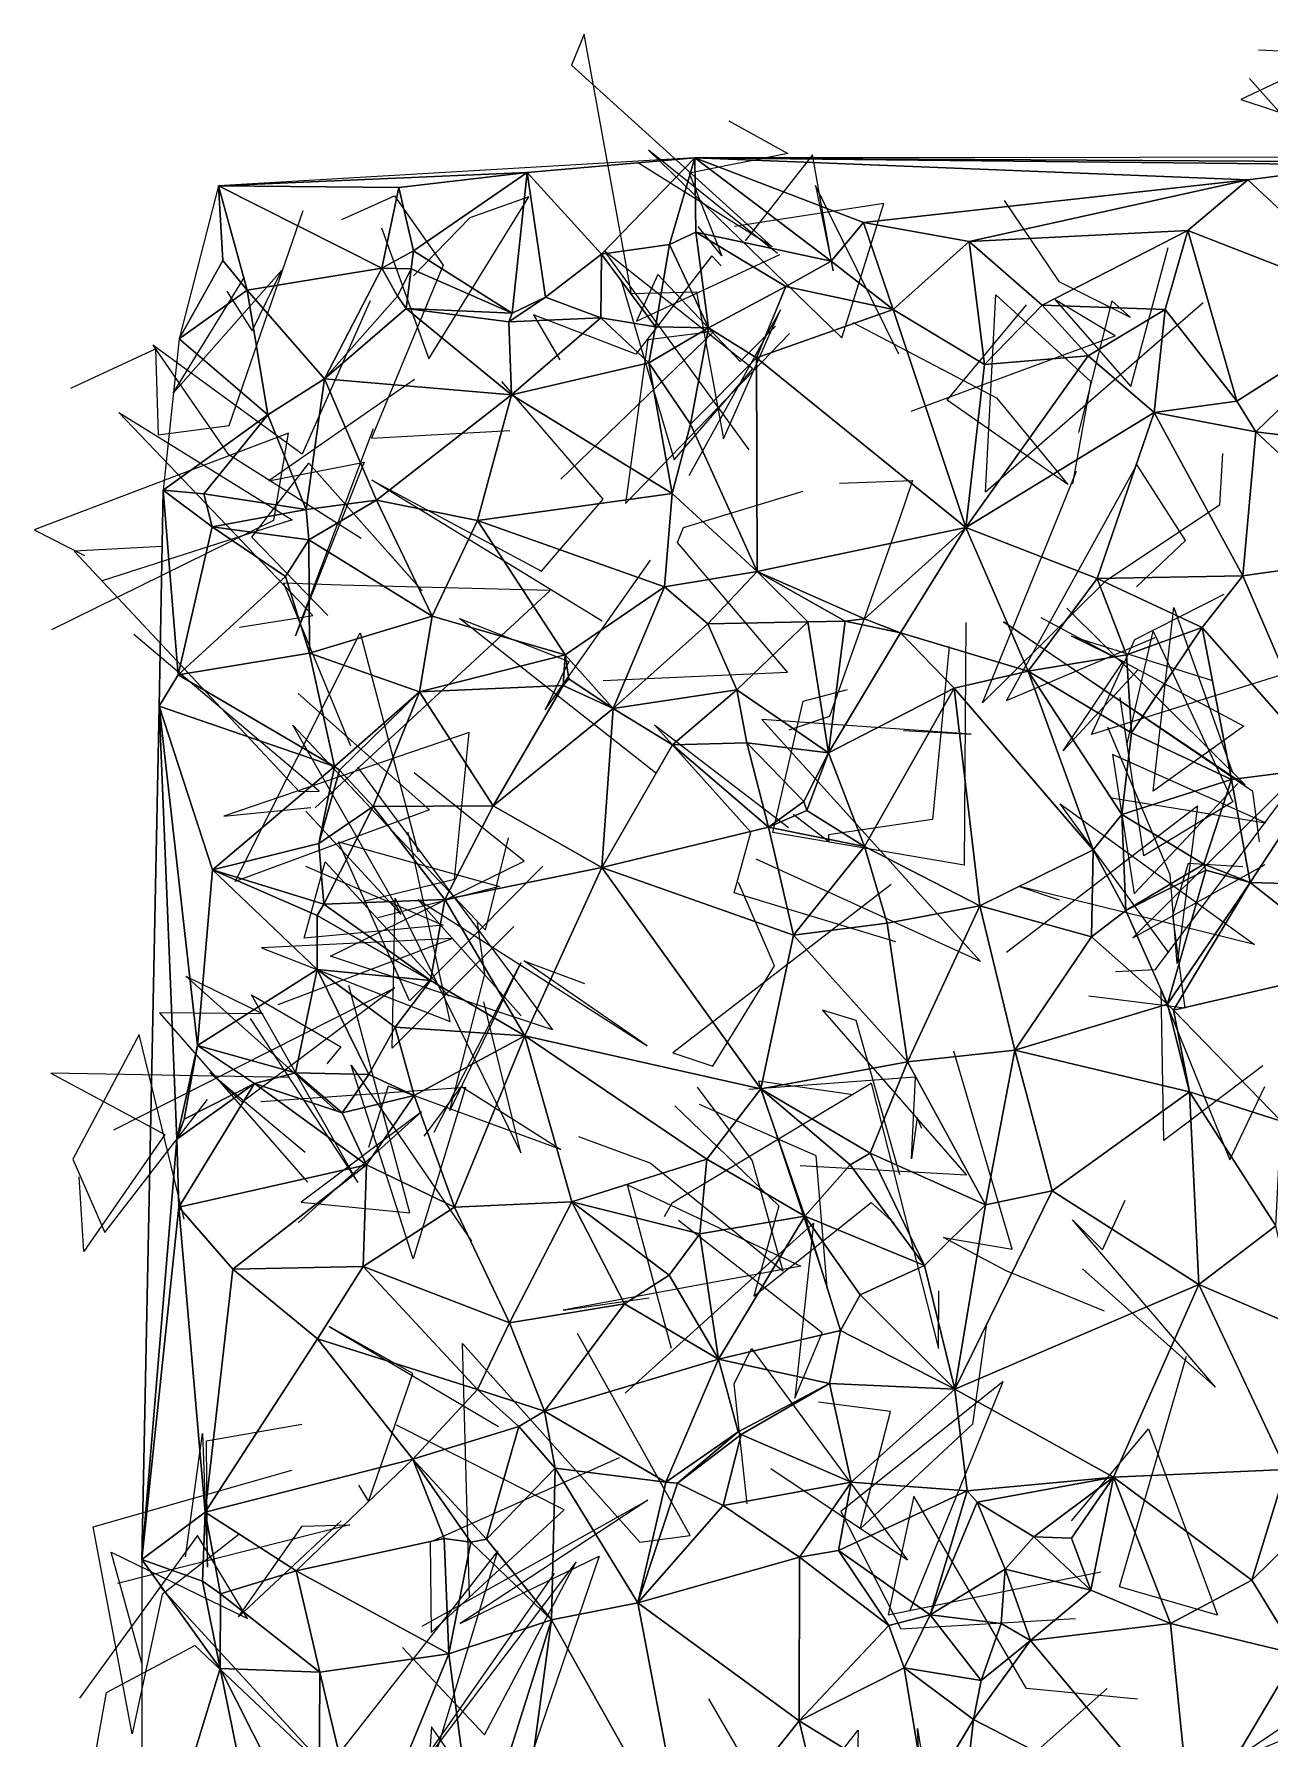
# Model space of a CAD drawing. Header units: metres. Extents: x -15.8 to 15.9, y -15.9 to 15.9.
# Drawn here: x -15.75 to -6.99, y 3.79 to 15.86 of the extents above; entities that cross this region are included whole.
import ezdxf

# ---------------------------------------------------------------- set-up
doc = ezdxf.new("R2010")
doc.units = ezdxf.units.M
doc.layers.add('CRACKS', color=1, linetype='Continuous')
doc.layers.add('STREET_MESH', color=7, linetype='Continuous')

msp = doc.modelspace()

# ---------------------------------------------------------------- linework, layer by layer
at = {"layer": 'CRACKS'}
for points in [[(-11.519, 14.033, 0.1), (-11.852, 15.862, 0.1), (-11.942, 15.643, 0.1), (-10.52, 14.356, 0.1), (-11.466, 14.949, 0.1)], [(-7.073, 15.752, 0.1), (-6.509, 15.726, 0.1), (-7.198, 15.399, 0.1), (-5.866, 14.96, 0.1), (-5.819, 15.372, 0.1)], [(-5.715, 14.263, 0.1), (-6.657, 14.66, 0.1), (-6.543, 14.863, 0.1), (-6.647, 14.995, 0.1), (-7.137, 15.549, 0.1)], [(-10.826, 15.247, 0.1), (-10.409, 15.016, 0.1), (-11.108, 14.878, 0.1), (-10.877, 14.292, 0.1), (-11.043, 14.5, 0.1)], [(-10.481, 14.308, 0.1), (-11.395, 15.041, 0.1), (-10.026, 13.711, 0.1), (-9.727, 14.663, 0.1), (-10.786, 14.5, 0.1)], [(-9.622, 13.594, 0.1), (-10.213, 14.791, 0.1), (-10.088, 14.186, 0.1), (-10.234, 15.006, 0.1), (-10.711, 14.397, 0.1)], [(-15.487, 13.354, 0.1), (-14.889, 13.633, 0.1), (-14.869, 13.024, 0.1), (-14.367, 13.089, 0.1), (-13.843, 14.614, 0.1)], [(-13.569, 14.549, 0.1), (-13.194, 14.716, 0.1), (-12.851, 14.225, 0.1), (-13.357, 13, 0.1), (-12.377, 13.055, 0.1)], [(-13.286, 14.49, 0.1), (-12.952, 13.563, 0.1), (-12.243, 14.71, 0.1), (-12.661, 14.561, 0.1), (-13.061, 14.15, 0.1)], [(-8.876, 14.683, 0.1), (-8.488, 14.109, 0.1), (-7.984, 13.858, 0.1), (-8.112, 13.974, 0.1), (-8.35, 13.04, 0.1)], [(-10.881, 14.222, 0.1), (-10.947, 14.291, 0.1), (-11.485, 13.595, 0.1), (-12.209, 13.873, 0.1), (-12.024, 13.556, 0.1)], [(-11.589, 14.118, 0.1), (-11.214, 12.847, 0.1), (-10.656, 13.492, 0.1), (-11.71, 14.326, 0.1), (-10.685, 12.917, 0.1)], [(-10.495, 13.794, 0.1), (-10.747, 13.544, 0.1), (-11.33, 14.159, 0.1), (-11.481, 13.828, 0.1), (-10.466, 14.3, 0.1)], [(-9.535, 13.192, 0.1), (-8.09, 13.725, 0.1), (-8.514, 13.98, 0.1), (-7.979, 13.366, 0.1), (-7.714, 14.351, 0.1)], [(-14.382, 14.042, 0.1), (-14.203, 13.761, 0.1), (-13.992, 14.189, 0.1), (-14.763, 13.319, 0.1), (-14.257, 14.141, 0.1)], [(-11.523, 14.025, 0.1), (-11.056, 14.036, 0.1), (-10.864, 12.996, 0.1), (-10.461, 13.908, 0.1), (-11.109, 12.732, 0.1)], [(-7.465, 13.959, 0.1), (-9.008, 12.618, 0.1), (-8.935, 14.016, 0.1), (-8.261, 13.402, 0.1), (-8.391, 12.676, 0.1)], [(-13.367, 13.973, 0.1), (-13.848, 12.887, 0.1), (-14.907, 13.66, 0.1), (-14.376, 12.889, 0.1), (-13.43, 12.292, 0.1)], [(-9.947, 13.82, 0.1), (-8.931, 13.285, 0.1), (-8.424, 12.672, 0.1), (-9.279, 13.269, 0.1), (-8.718, 13.944, 0.1)], [(-12.017, 12.709, 0.1), (-10.932, 13.755, 0.1), (-11.4, 13.697, 0.1), (-11.558, 12.536, 0.1), (-10.396, 13.742, 0.1)], [(-13.054, 13.416, 0.1), (-14.085, 12.698, 0.1), (-13.41, 12.829, 0.1), (-13.897, 11.6, 0.1), (-13.344, 13.068, 0.1)], [(-11.723, 11.703, 0.1), (-13.356, 12.703, 0.1), (-12.153, 12.057, 0.1), (-11.717, 12.568, 0.1), (-12.434, 13.401, 0.1)], [(-14.294, 11.661, 0.1), (-13.773, 11.744, 0.1), (-15.148, 13.183, 0.1), (-13.92, 12.422, 0.1), (-15.267, 11.99, 0.1)], [(-15.622, 11.645, 0.1), (-14.051, 12.42, 0.1), (-13.947, 13.036, 0.1), (-15.748, 12.351, 0.1), (-15.391, 12.169, 0.1)], [(-13.667, 11.744, 0.1), (-14.205, 12.299, 0.1), (-13.801, 12.822, 0.1), (-13, 11.918, 0.1), (-13.231, 12.18, 0.1)], [(-7.329, 12.892, 0.1), (-7.349, 12.526, 0.1), (-8.159, 11.985, 0.1), (-9.028, 11.126, 0.1), (-8.364, 12.766, 0.1)], [(-7.938, 11.946, 0.1), (-7.591, 12.276, 0.1), (-7.936, 12.813, 0.1), (-8.858, 11.141, 0.1), (-7.805, 11.587, 0.1)], [(-10.042, 12.681, 0.1), (-9.526, 12.7, 0.1), (-9.616, 12.429, 0.1), (-10.112, 11.029, 0.1), (-10.401, 10.932, 0.1)], [(-11.716, 11.283, 0.1), (-10.411, 11.342, 0.1), (-11.19, 12.261, 0.1), (-11.147, 12.367, 0.1), (-10.3, 12.625, 0.1)], [(-14.842, 12.233, 0.1), (-15.464, 12.199, 0.1), (-13.87, 10.498, 0.1), (-13.729, 10.499, 0.1), (-15.042, 11.609, 0.1)], [(-11.345, 10.628, 0.1), (-12.734, 11.723, 0.1), (-11.96, 11.417, 0.1), (-12.127, 11.075, 0.1), (-11.381, 12.135, 0.1)], [(-13.756, 10.381, 0.1), (-12.092, 11.921, 0.1), (-13.575, 11.959, 0.1), (-13.981, 11.973, 0.1), (-13.507, 10.82, 0.1)], [(-6.524, 10.909, 0.1), (-6.579, 11.427, 0.1), (-8.256, 10.9, 0.1), (-7.951, 11.573, 0.1), (-7.316, 11.894, 0.1)], [(-7.066, 10.14, 0.1), (-7.114, 10.497, 0.1), (-8.881, 11.699, 0.1), (-7.169, 10.545, 0.1), (-8.432, 11.796, 0.1)], [(-8.615, 11.73, 0.1), (-7.178, 10.959, 0.1), (-7.82, 10.499, 0.1), (-7.673, 11.8, 0.1), (-7.257, 10.631, 0.1)], [(-13.878, 11.191, 0.1), (-12.948, 10.367, 0.1), (-14.324, 9.859, 0.1), (-13.438, 11.62, 0.1), (-13.029, 10.069, 0.1)], [(-9.148, 11.695, 0.1), (-9.158, 9.976, 0.1), (-10.514, 10.207, 0.1), (-10.299, 11.136, 0.1), (-9.986, 11.219, 0.1)], [(-7.927, 11.362, 0.1), (-8.458, 10.785, 0.1), (-8.033, 11.418, 0.1), (-8.398, 11.597, 0.1), (-7.399, 11.283, 0.1)], [(-8.007, 10.825, 0.1), (-7.82, 11.633, 0.1), (-7.255, 10.424, 0.1), (-7.887, 10.04, 0.1), (-8.054, 11.162, 0.1)], [(-9.265, 11.525, 0.1), (-9.384, 10.299, 0.1), (-10.12, 10.189, 0.1), (-10.118, 10.14, 0.1), (-10.37, 10.334, 0.1)], [(-9.589, 10.928, 0.1), (-9.109, 10.902, 0.1), (-10.592, 11.008, 0.1), (-9.043, 9.292, 0.1), (-10.633, 10.018, 0.1)], [(-13.412, 9.721, 0.1), (-12.771, 9.876, 0.1), (-12.665, 10.916, 0.1), (-14.405, 10.323, 0.1), (-13.787, 10.384, 0.1)], [(-13.822, 10.358, 0.1), (-13.147, 9.626, 0.1), (-13.916, 10.968, 0.1), (-12.551, 9.514, 0.1), (-12.388, 10.168, 0.1)], [(-9.643, 9.433, 0.1), (-10.789, 9.778, 0.1), (-10.671, 10.208, 0.1), (-11.352, 10.969, 0.1), (-10.404, 10.241, 0.1)], [(-8.859, 9.359, 0.1), (-7.506, 10.395, 0.1), (-7.649, 9.278, 0.1), (-7.7, 9.906, 0.1), (-8.142, 10.952, 0.1)], [(-8.115, 10.453, 0.1), (-7.023, 10.276, 0.1), (-8.107, 10.76, 0.1), (-7.954, 9.771, 0.1), (-7.219, 10.554, 0.1)], [(-13.456, 10.669, 0.1), (-12.075, 8.809, 0.1), (-13.648, 9.33, 0.1), (-12.277, 10.004, 0.1), (-13.056, 10.63, 0.1)], [(-8.086, 9.222, 0.1), (-7.803, 9.235, 0.1), (-6.71, 10.702, 0.1), (-7.965, 9.46, 0.1), (-7.026, 9.979, 0.1)], [(-7.708, 9.355, 0.1), (-8.478, 10.409, 0.1), (-7.102, 9.413, 0.1), (-8.766, 9.825, 0.1), (-8.486, 9.729, 0.1)], [(-14.018, 8.989, 0.1), (-12.787, 9.456, 0.1), (-14.138, 9.39, 0.1), (-12.801, 8.867, 0.1), (-13.097, 10.209, 0.1)], [(-12.145, 9.969, 0.1), (-13.089, 9.013, 0.1), (-13.591, 10.141, 0.1), (-12.452, 9.825, 0.1), (-13.314, 9.603, 0.1)], [(-13.826, 9.967, 0.1), (-12.851, 9.55, 0.1), (-13.834, 9.459, 0.1), (-13.686, 9.998, 0.1), (-12.809, 9.046, 0.1)], [(-7.185, 9.963, 0.1), (-7.571, 9.987, 0.1), (-7.683, 9.619, 0.1), (-7.596, 8.962, 0.1), (-8.276, 9.046, 0.1)], [(-9.677, 9.837, 0.1), (-11.223, 8.645, 0.1), (-10.94, 8.552, 0.1), (-10.503, 9.261, 0.1), (-10.757, 9.853, 0.1)], [(-12.35, 9.54, 0.1), (-13.211, 8.679, 0.1), (-13.191, 9.741, 0.1), (-12.3, 7.937, 0.1), (-12.562, 9.007, 0.1)], [(-12.297, 8.908, 0.1), (-13.03, 9.733, 0.1), (-11.406, 8.695, 0.1), (-12.279, 9.298, 0.1), (-11.849, 9.137, 0.1)], [(-12.915, 8.083, 0.1), (-12.299, 9.282, 0.1), (-12.804, 8.237, 0.1), (-12.554, 9.204, 0.1), (-12.608, 9.569, 0.1)], [(-13.608, 8.236, 0.1), (-14.673, 9.189, 0.1), (-14.127, 8.923, 0.1), (-14.861, 8.928, 0.1), (-13.812, 7.73, 0.1)], [(-15.183, 8.1, 0.1), (-13.192, 9.106, 0.1), (-14.275, 8.296, 0.1), (-14.504, 8.507, 0.1), (-13.827, 7.942, 0.1)], [(-13.875, 7.444, 0.1), (-13.004, 8.227, 0.1), (-13.856, 7.587, 0.1), (-13.086, 7.511, 0.1), (-13.518, 9.122, 0.1)], [(-7.044, 8.554, 0.1), (-7.745, 8.025, 0.1), (-7.764, 9.087, 0.1), (-7.278, 7.887, 0.1), (-7.029, 8.408, 0.1)], [(-14.218, 8.89, 0.1), (-13.455, 7.726, 0.1), (-14.209, 9.057, 0.1), (-13.576, 8.688, 0.1), (-13.674, 8.567, 0.1)], [(-9.614, 7.781, 0.1), (-9.923, 8.874, 0.1), (-10.162, 8.947, 0.1), (-9.143, 7.78, 0.1), (-10.322, 7.845, 0.1)], [(-14.686, 7.467, 0.1), (-15.003, 8.776, 0.1), (-15.474, 7.893, 0.1), (-15.246, 7.373, 0.1), (-14.519, 8.315, 0.1)], [(-8.165, 6.815, 0.1), (-8.862, 7.101, 0.1), (-9.305, 7.337, 0.1), (-8.819, 7.254, 0.1), (-9.232, 8.657, 0.1)], [(-13.936, 8.471, 0.1), (-15.63, 8.501, 0.1), (-14.823, 8.066, 0.1), (-15.397, 7.239, 0.1), (-15.43, 7.766, 0.1)], [(-14.143, 8.3, 0.1), (-12.691, 8.403, 0.1), (-13.062, 7.186, 0.1), (-13.502, 8.558, 0.1), (-12.65, 7.312, 0.1)], [(-9.458, 8.109, 0.1), (-9.491, 8.187, 0.1), (-9.532, 7.895, 0.1), (-9.503, 8.473, 0.1), (-10.685, 8.386, 0.1)], [(-12.985, 8.055, 0.1), (-12.72, 8.406, 0.1), (-12.017, 7.961, 0.1), (-13.239, 8.409, 0.1), (-13.378, 7.976, 0.1)], [(-11.05, 8.403, 0.1), (-10.662, 7.88, 0.1), (-10.444, 7.098, 0.1), (-11.383, 7.864, 0.1), (-11.888, 8.05, 0.1)], [(-11.281, 7.485, 0.1), (-11.226, 7.585, 0.1), (-9.817, 8.43, 0.1), (-9.342, 6.55, 0.1), (-9.339, 6.96, 0.1)], [(-9.945, 8.347, 0.1), (-10.616, 8.445, 0.1), (-10.13, 6.986, 0.1), (-10.208, 7.915, 0.1), (-11.035, 8.28, 0.1)], [(-11.209, 8.27, 0.1), (-10.473, 7.562, 0.1), (-10.649, 6.922, 0.1), (-9.819, 7.586, 0.1), (-9.653, 7.437, 0.1)], [(-11.233, 6.551, 0.1), (-11.544, 7.711, 0.1), (-10.317, 7.134, 0.1), (-12.001, 6.822, 0.1), (-11.39, 6.911, 0.1)], [(-8.321, 7.115, 0.1), (-7.378, 6.276, 0.1), (-8.391, 7.463, 0.1), (-8.179, 7.249, 0.1), (-8.018, 7.602, 0.1)], [(-11.561, 6.234, 0.1), (-10.226, 7.44, 0.1), (-10.359, 6.199, 0.1), (-10.166, 6.662, 0.1), (-11.183, 7.457, 0.1)], [(-13.45, 5.582, 0.1), (-13.379, 5.468, 0.1), (-13.064, 6.374, 0.1), (-13.657, 6.706, 0.1), (-12.457, 5.998, 0.1)], [(-12.663, 4.79, 0.1), (-12.714, 6.587, 0.1), (-11.456, 5.18, 0.1), (-11.101, 5.227, 0.1), (-11.899, 6.658, 0.1)], [(-9.002, 6.708, 0.1), (-9.101, 6.014, 0.1), (-9.895, 5.274, 0.1), (-9.68, 6.105, 0.1), (-10.19, 6.172, 0.1)], [(-10.696, 5.45, 0.1), (-10.788, 6.3, 0.1), (-10.665, 6.55, 0.1), (-9.56, 5.051, 0.1), (-10.529, 5.698, 0.1)], [(-8.398, 5.331, 0.1), (-7.853, 5.981, 0.1), (-7.364, 4.662, 0.1), (-8.059, 4.863, 0.1), (-7.585, 6.496, 0.1)], [(-9.544, 4.69, 0.1), (-8.882, 6.317, 0.1), (-10.032, 5.396, 0.1), (-9.608, 4.565, 0.1), (-8.37, 4.639, 0.1)], [(-14.676, 5.075, 0.1), (-14.555, 5.95, 0.1), (-14.519, 5.001, 0.1), (-14.526, 5.898, 0.1), (-13.851, 6.016, 0.1)], [(-11.603, 5.777, 0.1), (-12.943, 5.178, 0.1), (-12.935, 4.538, 0.1), (-11.994, 5.409, 0.1), (-13.18, 6.007, 0.1)], [(-14.298, 5.233, 0.1), (-14.841, 4.808, 0.1), (-15.054, 3.821, 0.1), (-15.329, 5.287, 0.1), (-13.923, 5.69, 0.1)], [(-12.998, 4.584, 0.1), (-11.401, 5.476, 0.1), (-12.73, 4.604, 0.1), (-11.746, 5.079, 0.1), (-12.232, 3.652, 0.1)], [(-7.931, 4.068, 0.1), (-8.718, 4.142, 0.1), (-9.515, 5.504, 0.1), (-9.697, 4.665, 0.1), (-8.19, 4.97, 0.1)], [(-13.573, 5.331, 0.1), (-14.3, 4.65, 0.1), (-13.849, 5.293, 0.1), (-13.511, 5.302, 0.1), (-15.157, 4.886, 0.1)], [(-14.984, 4.321, 0.1), (-15.202, 5.108, 0.1), (-14.237, 4.639, 0.1), (-14.59, 5.227, 0.1), (-15.427, 4.075, 0.1)], [(-12.638, 3.446, 0.1), (-12.932, 3.871, 0.1), (-12.959, 3.492, 0.1), (-12.463, 5.117, 0.1), (-13.767, 3.455, 0.1)], [(-13.138, 4.432, 0.1), (-12.557, 3.815, 0.1), (-11.907, 5.04, 0.1), (-13.118, 3.446, 0.1), (-12.061, 4.958, 0.1)], [(-15.362, 3.402, 0.1), (-15.235, 4.113, 0.1), (-14.61, 4.447, 0.1), (-13.587, 3.481, 0.1), (-14.854, 4.863, 0.1)], [(-6.587, 4.475, 0.1), (-6.37, 4.23, 0.1), (-7.258, 3.629, 0.1), (-6.45, 3.969, 0.1), (-6.261, 4.569, 0.1)], [(-9.451, 3.084, 0.1), (-9.489, 3.86, 0.1), (-9.304, 2.701, 0.1), (-9.123, 3.273, 0.1), (-8.146, 4.142, 0.1)], [(-10.971, 4.07, 0.1), (-10.553, 3.35, 0.1), (-10.442, 3.172, 0.1), (-9.91, 3.847, 0.1), (-9.924, 3.226, 0.1)]]:
    msp.add_polyline3d(points, dxfattribs=at)
at = {"layer": 'STREET_MESH'}
for points in [[(-12.254, 14.882), (-11.066, 14.985), (-14.441, 14.787)], [(-12.254, 14.882), (-11.728, 14.304), (-11.066, 14.985)], [(-11.728, 14.304), (-11.246, 14.373), (-11.066, 14.985)], [(-11.246, 14.373), (-11.06, 14.459), (-11.066, 14.985)], [(-4.722, 14.949), (-1.616, 14.992), (-11.066, 14.985)], [(-9.873, 14.528), (-7.15, 14.829), (-11.066, 14.985)], [(-10.101, 14.255), (-9.873, 14.528), (-11.066, 14.985)], [(-11.06, 14.459), (-10.101, 14.255), (-11.066, 14.985)], [(-6.321, 14.937), (-4.722, 14.949), (-11.066, 14.985)], [(-7.15, 14.829), (-6.321, 14.937), (-11.066, 14.985)], [(-13.164, 14.775), (-12.254, 14.882), (-14.441, 14.787)], [(-13.06, 14.327), (-12.254, 14.882), (-13.164, 14.775)], [(-12.254, 14.882), (-13.06, 14.327), (-12.362, 13.886)], [(-12.126, 14), (-12.254, 14.882), (-12.362, 13.886)], [(-12.126, 14), (-11.728, 14.304), (-12.254, 14.882)], [(-6.181, 13.928), (-6.321, 14.937), (-7.15, 14.829)], [(-14.721, 13.704), (-14.412, 14.258), (-14.441, 14.787)], [(-14.412, 14.258), (-14.239, 14.049), (-14.441, 14.787)], [(-14.239, 14.049), (-13.285, 14.204), (-14.441, 14.787)], [(-13.285, 14.204), (-13.164, 14.775), (-14.441, 14.787)], [(-13.285, 14.204), (-13.06, 14.327), (-13.164, 14.775)], [(-7.15, 14.829), (-9.873, 14.528), (-9.123, 14.393)], [(-7.15, 14.829), (-9.123, 14.393), (-7.575, 14.471)], [(-6.181, 13.928), (-7.15, 14.829), (-7.575, 14.471)], [(-9.873, 14.528), (-10.101, 14.255), (-9.661, 13.912)], [(-9.873, 14.528), (-9.661, 13.912), (-9.123, 14.393)], [(-11.246, 14.373), (-11.728, 14.304), (-11.347, 13.788)], [(-10.971, 13.782), (-11.246, 14.373), (-11.347, 13.788)], [(-10.971, 13.782), (-11.06, 14.459), (-11.246, 14.373)], [(-10.422, 14.075), (-11.06, 14.459), (-10.971, 13.782)], [(-10.101, 14.255), (-11.06, 14.459), (-10.422, 14.075)], [(-9.661, 13.912), (-9.016, 13.522), (-9.123, 14.393)], [(-9.123, 14.393), (-8.606, 13.942), (-7.575, 14.471)], [(-9.123, 14.393), (-9.016, 13.522), (-8.606, 13.942)], [(-8.606, 13.942), (-7.735, 13.911), (-7.575, 14.471)], [(-7.735, 13.911), (-7.228, 13.263), (-7.575, 14.471)], [(-7.228, 13.263), (-6.181, 13.928), (-7.575, 14.471)], [(-14.239, 14.049), (-14.412, 14.258), (-14.721, 13.704)], [(-13.078, 14.199), (-13.06, 14.327), (-13.285, 14.204)], [(-13.06, 14.327), (-13.078, 14.199), (-12.362, 13.886)], [(-11.728, 14.304), (-12.126, 14), (-11.732, 13.853)], [(-11.728, 14.304), (-11.732, 13.853), (-11.347, 13.788)], [(-10.101, 14.255), (-10.422, 14.075), (-9.661, 13.912)], [(-13.285, 14.204), (-14.239, 14.049), (-13.691, 13.421)], [(-13.173, 14.006), (-13.285, 14.204), (-13.691, 13.421)], [(-13.173, 14.006), (-13.078, 14.199), (-13.285, 14.204)], [(-13.078, 14.199), (-13.173, 14.006), (-13.112, 13.919)], [(-12.362, 13.886), (-13.078, 14.199), (-13.112, 13.919)], [(-14.092, 13.166), (-14.239, 14.049), (-14.721, 13.704)], [(-14.239, 14.049), (-14.092, 13.166), (-13.691, 13.421)], [(-10.422, 14.075), (-10.971, 13.782), (-10.631, 13.57)], [(-9.661, 13.912), (-10.422, 14.075), (-10.631, 13.57)], [(-13.112, 13.919), (-13.173, 14.006), (-13.691, 13.421)], [(-12.367, 13.308), (-13.112, 13.919), (-13.691, 13.421)], [(-12.386, 13.824), (-12.362, 13.886), (-13.112, 13.919)], [(-12.367, 13.308), (-12.386, 13.824), (-13.112, 13.919)], [(-12.386, 13.824), (-12.126, 14), (-12.362, 13.886)], [(-12.126, 14), (-12.386, 13.824), (-11.732, 13.853)], [(-9.661, 13.912), (-10.631, 13.57), (-9.147, 12.366)], [(-9.016, 13.522), (-9.661, 13.912), (-9.147, 12.366)], [(-9.016, 13.522), (-8.281, 13.583), (-8.606, 13.942)], [(-8.606, 13.942), (-8.281, 13.583), (-7.735, 13.911)], [(-8.281, 13.583), (-7.814, 13.183), (-7.735, 13.911)], [(-7.814, 13.183), (-7.228, 13.263), (-7.735, 13.911)], [(-6.181, 13.928), (-7.228, 13.263), (-7.092, 13.046)], [(-6.181, 13.928), (-7.092, 13.046), (-6.002, 12.91)], [(-12.386, 13.824), (-12.367, 13.308), (-11.732, 13.853)], [(-11.732, 13.853), (-12.367, 13.308), (-11.392, 13.534)], [(-11.732, 13.853), (-11.392, 13.534), (-11.347, 13.788)], [(-11.392, 13.534), (-10.971, 13.782), (-11.347, 13.788)], [(-11.098, 13.099), (-10.971, 13.782), (-11.392, 13.534)], [(-10.971, 13.782), (-11.098, 13.099), (-10.631, 13.57)], [(-14.092, 13.166), (-14.721, 13.704), (-14.835, 12.631)], [(-12.367, 13.308), (-11.227, 12.608), (-11.392, 13.534)], [(-11.227, 12.608), (-11.098, 13.099), (-11.392, 13.534)], [(-11.098, 13.099), (-10.625, 12.056), (-10.631, 13.57)], [(-10.631, 13.57), (-10.625, 12.056), (-9.147, 12.366)], [(-7.814, 13.183), (-8.281, 13.583), (-9.147, 12.366)], [(-8.281, 13.583), (-9.016, 13.522), (-9.147, 12.366)], [(-14.092, 13.166), (-13.82, 12.495), (-13.691, 13.421)], [(-13.82, 12.495), (-13.323, 12.56), (-13.691, 13.421)], [(-13.323, 12.56), (-12.367, 13.308), (-13.691, 13.421)], [(-12.367, 13.308), (-13.323, 12.56), (-12.607, 12.417)], [(-11.227, 12.608), (-12.367, 13.308), (-12.607, 12.417)], [(-14.546, 12.606), (-14.092, 13.166), (-14.835, 12.631)], [(-14.546, 12.606), (-13.82, 12.495), (-14.092, 13.166)], [(-8.216, 12.007), (-7.814, 13.183), (-9.147, 12.366)], [(-7.814, 13.183), (-8.216, 12.007), (-7.185, 12.024)], [(-7.092, 13.046), (-7.228, 13.263), (-7.814, 13.183)], [(-7.092, 13.046), (-7.814, 13.183), (-7.185, 12.024)], [(-10.625, 12.056), (-11.098, 13.099), (-11.227, 12.608)], [(-6.153, 12.17), (-7.092, 13.046), (-7.185, 12.024)], [(-6.002, 12.91), (-7.092, 13.046), (-6.153, 12.17)], [(-14.862, 11.101), (-14.835, 12.631), (-14.986, 5.057)], [(-14.862, 11.101), (-14.727, 11.323), (-14.835, 12.631)], [(-14.727, 11.323), (-14.487, 12.373), (-14.835, 12.631)], [(-14.487, 12.373), (-14.546, 12.606), (-14.835, 12.631)], [(-14.487, 12.373), (-13.82, 12.495), (-14.546, 12.606)], [(-11.281, 11.946), (-11.227, 12.608), (-12.607, 12.417)], [(-11.281, 11.946), (-10.625, 12.056), (-11.227, 12.608)], [(-13.82, 12.495), (-14.487, 12.373), (-13.802, 12.28)], [(-13.82, 12.495), (-13.802, 12.28), (-13.323, 12.56)], [(-13.323, 12.56), (-13.802, 12.28), (-12.929, 11.74)], [(-13.323, 12.56), (-12.929, 11.74), (-12.607, 12.417)], [(-14.487, 12.373), (-14.727, 11.323), (-13.967, 12.02)], [(-13.802, 12.28), (-14.487, 12.373), (-13.967, 12.02)], [(-12.929, 11.74), (-11.985, 11.466), (-12.607, 12.417)], [(-11.985, 11.466), (-11.281, 11.946), (-12.607, 12.417)], [(-10.625, 12.056), (-9.864, 11.719), (-9.147, 12.366)], [(-9.864, 11.719), (-9.611, 11.62), (-9.147, 12.366)], [(-9.611, 11.62), (-8.706, 11.35), (-9.147, 12.366)], [(-8.706, 11.35), (-8.216, 12.007), (-9.147, 12.366)], [(-13.796, 11.476), (-13.802, 12.28), (-13.967, 12.02)], [(-13.802, 12.28), (-13.796, 11.476), (-12.929, 11.74)], [(-6.599, 10.668), (-6.153, 12.17), (-7.185, 12.024)], [(-14.727, 11.323), (-13.796, 11.476), (-13.967, 12.02)], [(-10.974, 11.684), (-10.625, 12.056), (-11.281, 11.946)], [(-10.267, 11.699), (-10.625, 12.056), (-10.974, 11.684)], [(-10.003, 11.703), (-10.625, 12.056), (-10.267, 11.699)], [(-10.003, 11.703), (-9.864, 11.719), (-10.625, 12.056)], [(-8.008, 11.466), (-8.216, 12.007), (-8.706, 11.35)], [(-8.216, 12.007), (-7.474, 11.659), (-7.185, 12.024)], [(-8.216, 12.007), (-8.008, 11.466), (-7.474, 11.659)], [(-7.474, 11.659), (-6.599, 10.668), (-7.185, 12.024)], [(-11.281, 11.946), (-11.985, 11.466), (-11.645, 11.084)], [(-10.974, 11.684), (-11.281, 11.946), (-11.645, 11.084)], [(-13.796, 11.476), (-13.018, 11.202), (-12.929, 11.74)], [(-13.018, 11.202), (-11.985, 11.466), (-12.929, 11.74)], [(-9.864, 11.719), (-10.003, 11.703), (-9.611, 11.62)], [(-10.77, 11.216), (-10.974, 11.684), (-11.645, 11.084)], [(-10.77, 11.216), (-10.267, 11.699), (-10.974, 11.684)], [(-10.267, 11.699), (-10.77, 11.216), (-10.121, 10.771)], [(-10.003, 11.703), (-10.267, 11.699), (-10.121, 10.771)], [(-9.611, 11.62), (-10.003, 11.703), (-10.121, 10.771)], [(-9.611, 11.62), (-10.121, 10.771), (-9.231, 11.228)], [(-8.706, 11.35), (-9.611, 11.62), (-9.231, 11.228)], [(-7.474, 11.659), (-8.008, 11.466), (-7.973, 10.912)], [(-7.474, 11.659), (-7.973, 10.912), (-7.264, 10.582)], [(-6.599, 10.668), (-7.474, 11.659), (-7.264, 10.582)], [(-13.796, 11.476), (-14.727, 11.323), (-13.619, 10.673)], [(-13.018, 11.202), (-13.796, 11.476), (-13.619, 10.673)], [(-11.985, 11.466), (-13.018, 11.202), (-11.999, 11.247)], [(-11.961, 11.294), (-11.985, 11.466), (-11.999, 11.247)], [(-11.645, 11.084), (-11.985, 11.466), (-11.961, 11.294)], [(-8.008, 11.466), (-8.706, 11.35), (-7.973, 10.912)], [(-14.727, 11.323), (-14.862, 11.101), (-13.619, 10.673)], [(-13.018, 11.202), (-12.496, 10.395), (-11.999, 11.247)], [(-12.496, 10.395), (-11.645, 11.084), (-11.999, 11.247)], [(-11.645, 11.084), (-11.961, 11.294), (-11.999, 11.247)], [(-8.246, 10.083), (-8.706, 11.35), (-9.231, 11.228)], [(-8.706, 11.35), (-8.043, 10.335), (-7.973, 10.912)], [(-8.246, 10.083), (-8.043, 10.335), (-8.706, 11.35)], [(-13.584, 10.647), (-13.018, 11.202), (-13.619, 10.673)], [(-13.018, 11.202), (-13.584, 10.647), (-13.346, 10.391)], [(-13.018, 11.202), (-13.346, 10.391), (-12.496, 10.395)], [(-10.77, 11.216), (-11.645, 11.084), (-11.226, 10.828)], [(-10.698, 10.841), (-10.77, 11.216), (-11.226, 10.828)], [(-10.77, 11.216), (-10.698, 10.841), (-10.121, 10.771)], [(-10.121, 10.771), (-9.866, 10.108), (-9.231, 11.228)], [(-9.866, 10.108), (-9.048, 9.686), (-9.231, 11.228)], [(-9.048, 9.686), (-8.246, 10.083), (-9.231, 11.228)], [(-14.738, 8.034), (-14.862, 11.101), (-14.986, 5.057)], [(-14.862, 11.101), (-14.738, 8.034), (-14.591, 8.698)], [(-14.862, 11.101), (-14.484, 9.943), (-13.619, 10.673)], [(-14.484, 9.943), (-14.862, 11.101), (-14.591, 8.698)], [(-11.645, 11.084), (-12.496, 10.395), (-11.727, 9.959)], [(-11.645, 11.084), (-11.727, 9.959), (-11.226, 10.828)], [(-7.973, 10.912), (-8.043, 10.335), (-7.264, 10.582)], [(-11.727, 9.959), (-10.546, 10.244), (-11.226, 10.828)], [(-10.546, 10.244), (-10.698, 10.841), (-11.226, 10.828)], [(-10.295, 10.426), (-10.698, 10.841), (-10.546, 10.244)], [(-10.698, 10.841), (-10.295, 10.426), (-10.121, 10.771)], [(-10.295, 10.426), (-10.273, 10.363), (-10.121, 10.771)], [(-10.121, 10.771), (-10.273, 10.363), (-9.866, 10.108)], [(-14.484, 9.943), (-13.73, 10.128), (-13.619, 10.673)], [(-13.73, 10.128), (-13.584, 10.647), (-13.619, 10.673)], [(-13.346, 10.391), (-13.584, 10.647), (-13.73, 10.128)], [(-7.132, 9.853), (-6.599, 10.668), (-7.264, 10.582)], [(-7.132, 9.853), (-6.206, 9.827), (-6.599, 10.668)], [(-8.043, 10.335), (-7.461, 9.983), (-7.264, 10.582)], [(-7.461, 9.983), (-7.132, 9.853), (-7.264, 10.582)], [(-13.696, 9.699), (-13.346, 10.391), (-13.73, 10.128)], [(-13.696, 9.699), (-12.838, 9.733), (-13.346, 10.391)], [(-13.346, 10.391), (-12.838, 9.733), (-12.496, 10.395)], [(-12.496, 10.395), (-12.838, 9.733), (-11.727, 9.959)], [(-10.273, 10.363), (-10.295, 10.426), (-10.546, 10.244)], [(-10.273, 10.363), (-10.546, 10.244), (-9.866, 10.108)], [(-8.043, 10.335), (-8.246, 10.083), (-8.013, 9.655)], [(-7.461, 9.983), (-8.043, 10.335), (-8.013, 9.655)], [(-10.367, 9.478), (-10.546, 10.244), (-11.727, 9.959)], [(-10.546, 10.244), (-10.367, 9.478), (-9.866, 10.108)], [(-13.696, 9.699), (-13.73, 10.128), (-14.484, 9.943)], [(-10.367, 9.478), (-9.704, 9.565), (-9.866, 10.108)], [(-9.704, 9.565), (-9.048, 9.686), (-9.866, 10.108)], [(-8.246, 10.083), (-9.048, 9.686), (-8.257, 9.468)], [(-8.013, 9.655), (-8.246, 10.083), (-8.257, 9.468)], [(-13.744, 9.235), (-14.484, 9.943), (-14.591, 8.698)], [(-13.742, 9.618), (-14.484, 9.943), (-13.744, 9.235)], [(-13.742, 9.618), (-13.696, 9.699), (-14.484, 9.943)], [(-11.727, 9.959), (-12.838, 9.733), (-12.271, 8.765)], [(-10.6, 8.39), (-11.727, 9.959), (-12.271, 8.765)], [(-10.6, 8.39), (-10.367, 9.478), (-11.727, 9.959)], [(-7.461, 9.983), (-8.013, 9.655), (-7.446, 9.94)], [(-8.013, 9.655), (-7.718, 8.991), (-7.446, 9.94)], [(-7.718, 8.991), (-7.132, 9.853), (-7.446, 9.94)], [(-7.132, 9.853), (-7.461, 9.983), (-7.446, 9.94)], [(-7.718, 8.991), (-7.677, 8.949), (-7.132, 9.853)], [(-7.132, 9.853), (-7.677, 8.949), (-6.369, 9.25)], [(-6.206, 9.827), (-7.132, 9.853), (-6.369, 9.25)], [(-12.94, 9.157), (-13.696, 9.699), (-13.742, 9.618)], [(-13.696, 9.699), (-12.94, 9.157), (-12.838, 9.733)], [(-12.838, 9.733), (-12.94, 9.157), (-12.271, 8.765)], [(-9.704, 9.565), (-9.561, 8.582), (-9.048, 9.686)], [(-9.561, 8.582), (-8.799, 8.665), (-9.048, 9.686)], [(-9.048, 9.686), (-8.799, 8.665), (-8.257, 9.468)], [(-12.94, 9.157), (-13.742, 9.618), (-13.744, 9.235)], [(-9.561, 8.582), (-9.704, 9.565), (-10.367, 9.478)], [(-7.718, 8.991), (-8.013, 9.655), (-8.257, 9.468)], [(-9.561, 8.582), (-10.367, 9.478), (-10.6, 8.39)], [(-8.799, 8.665), (-7.718, 8.991), (-8.257, 9.468)], [(-13.896, 8.504), (-13.744, 9.235), (-14.591, 8.698)], [(-13.896, 8.504), (-13.377, 8.492), (-13.744, 9.235)], [(-13.377, 8.492), (-13.191, 8.828), (-13.744, 9.235)], [(-13.191, 8.828), (-12.94, 9.157), (-13.744, 9.235)], [(-7.677, 8.949), (-6.914, 8.162), (-6.369, 9.25)], [(-12.94, 9.157), (-13.191, 8.828), (-12.271, 8.765)], [(-7.718, 8.991), (-8.799, 8.665), (-7.563, 8.369)], [(-7.677, 8.949), (-7.718, 8.991), (-7.563, 8.369)], [(-7.677, 8.949), (-7.563, 8.369), (-6.914, 8.162)], [(-13.055, 8.343), (-13.191, 8.828), (-13.377, 8.492)], [(-13.191, 8.828), (-13.055, 8.343), (-12.271, 8.765)], [(-14.738, 8.034), (-14.685, 8.175), (-14.591, 8.698)], [(-14.685, 8.175), (-14.186, 8.428), (-14.591, 8.698)], [(-14.186, 8.428), (-13.896, 8.504), (-14.591, 8.698)], [(-13.055, 8.343), (-12.771, 7.552), (-12.271, 8.765)], [(-12.771, 7.552), (-11.938, 7.591), (-12.271, 8.765)], [(-11.938, 7.591), (-10.983, 7.892), (-12.271, 8.765)], [(-10.983, 7.892), (-10.6, 8.39), (-12.271, 8.765)], [(-9.824, 7.936), (-9.561, 8.582), (-10.6, 8.39)], [(-9.561, 8.582), (-9.824, 7.936), (-9.007, 7.569)], [(-8.799, 8.665), (-9.561, 8.582), (-9.007, 7.569)], [(-8.535, 7.668), (-8.799, 8.665), (-9.007, 7.569)], [(-8.799, 8.665), (-8.535, 7.668), (-7.563, 8.369)], [(-13.566, 8.221), (-13.896, 8.504), (-14.186, 8.428)], [(-13.896, 8.504), (-13.566, 8.221), (-13.377, 8.492)], [(-13.566, 8.221), (-13.055, 8.343), (-13.377, 8.492)], [(-14.186, 8.428), (-14.738, 8.034), (-14.723, 7.553)], [(-14.738, 8.034), (-14.186, 8.428), (-14.685, 8.175)], [(-13.393, 7.851), (-14.186, 8.428), (-14.723, 7.553)], [(-13.393, 7.851), (-13.566, 8.221), (-14.186, 8.428)], [(-13.055, 8.343), (-13.566, 8.221), (-13.393, 7.851)], [(-13.055, 8.343), (-13.393, 7.851), (-12.771, 7.552)], [(-10.983, 7.892), (-10.287, 7.488), (-10.6, 8.39)], [(-10.287, 7.488), (-9.967, 7.853), (-10.6, 8.39)], [(-9.967, 7.853), (-9.824, 7.936), (-10.6, 8.39)], [(-7.563, 8.369), (-8.535, 7.668), (-7.496, 7.005)], [(-6.914, 8.162), (-7.563, 8.369), (-6.95, 7.419)], [(-7.563, 8.369), (-7.496, 7.005), (-6.95, 7.419)], [(-14.723, 7.553), (-14.738, 8.034), (-14.986, 5.057)], [(-14.34, 7.113), (-13.393, 7.851), (-14.723, 7.553)], [(-13.393, 7.851), (-14.34, 7.113), (-13.416, 7.131)], [(-12.771, 7.552), (-13.393, 7.851), (-13.416, 7.131)], [(-11.031, 7.363), (-10.983, 7.892), (-11.938, 7.591)], [(-11.031, 7.363), (-10.287, 7.488), (-10.983, 7.892)], [(-9.967, 7.853), (-10.287, 7.488), (-9.44, 7.138)], [(-9.824, 7.936), (-9.967, 7.853), (-9.44, 7.138)], [(-9.007, 7.569), (-9.824, 7.936), (-9.44, 7.138)], [(-7.496, 7.005), (-8.535, 7.668), (-9.224, 6.264)], [(-8.535, 7.668), (-9.007, 7.569), (-9.224, 6.264)], [(-14.536, 5.392), (-14.723, 7.553), (-14.986, 5.057)], [(-14.536, 5.392), (-14.34, 7.113), (-14.723, 7.553)], [(-12.381, 6.732), (-12.771, 7.552), (-13.416, 7.131)], [(-12.771, 7.552), (-12.381, 6.732), (-11.938, 7.591)], [(-12.381, 6.732), (-11.565, 6.867), (-11.938, 7.591)], [(-11.938, 7.591), (-11.565, 6.867), (-11.25, 7.07)], [(-11.031, 7.363), (-11.938, 7.591), (-11.25, 7.07)], [(-10.287, 7.488), (-11.031, 7.363), (-10.9, 6.476)], [(-10.035, 6.679), (-10.287, 7.488), (-10.9, 6.476)], [(-9.897, 6.931), (-10.287, 7.488), (-10.035, 6.679)], [(-10.287, 7.488), (-9.897, 6.931), (-9.44, 7.138)], [(-9.224, 6.264), (-9.007, 7.569), (-9.44, 7.138)], [(-7.496, 7.005), (-6.789, 6.699), (-6.95, 7.419)], [(-10.9, 6.476), (-11.031, 7.363), (-11.25, 7.07)], [(-14.34, 7.113), (-13.74, 6.619), (-13.416, 7.131)], [(-13.74, 6.619), (-12.606, 6.261), (-13.416, 7.131)], [(-12.606, 6.261), (-12.381, 6.732), (-13.416, 7.131)], [(-9.897, 6.931), (-9.224, 6.264), (-9.44, 7.138)], [(-13.74, 6.619), (-14.34, 7.113), (-14.536, 5.392)], [(-11.565, 6.867), (-10.9, 6.476), (-11.25, 7.07)], [(-7.496, 7.005), (-9.224, 6.264), (-8.1, 5.64)], [(-6.88, 5.695), (-7.496, 7.005), (-8.1, 5.64)], [(-6.88, 5.695), (-6.789, 6.699), (-7.496, 7.005)], [(-9.897, 6.931), (-10.035, 6.679), (-9.224, 6.264)], [(-11.565, 6.867), (-12.381, 6.732), (-12.132, 6.107)], [(-10.9, 6.476), (-11.565, 6.867), (-12.132, 6.107)], [(-12.381, 6.732), (-12.606, 6.261), (-12.132, 6.107)], [(-10.035, 6.679), (-10.9, 6.476), (-10.113, 6.304)], [(-9.224, 6.264), (-10.035, 6.679), (-10.113, 6.304)], [(-13.74, 6.619), (-14.536, 5.392), (-13.064, 5.766)], [(-12.606, 6.261), (-13.74, 6.619), (-13.064, 5.766)], [(-10.9, 6.476), (-12.132, 6.107), (-11.273, 5.605)], [(-10.761, 5.961), (-10.9, 6.476), (-11.273, 5.605)], [(-10.113, 6.304), (-10.9, 6.476), (-10.761, 5.961)], [(-10.113, 6.304), (-10.761, 5.961), (-10.739, 5.942)], [(-9.96, 5.603), (-10.113, 6.304), (-10.739, 5.942)], [(-9.96, 5.603), (-9.224, 6.264), (-10.113, 6.304)], [(-12.314, 5.998), (-12.606, 6.261), (-13.064, 5.766)], [(-12.606, 6.261), (-12.314, 5.998), (-12.132, 6.107)], [(-9.224, 6.264), (-9.96, 5.603), (-9.138, 5.542)], [(-8.1, 5.64), (-9.224, 6.264), (-9.138, 5.542)], [(-12.314, 5.998), (-12.056, 5.703), (-12.132, 6.107)], [(-12.132, 6.107), (-12.056, 5.703), (-11.273, 5.605)], [(-12.544, 5.2), (-12.314, 5.998), (-13.064, 5.766)], [(-12.056, 5.703), (-12.314, 5.998), (-12.544, 5.2)], [(-11.191, 5.597), (-10.761, 5.961), (-11.273, 5.605)], [(-10.761, 5.961), (-11.191, 5.597), (-10.739, 5.942)], [(-11.191, 5.597), (-10.867, 5.44), (-10.739, 5.942)], [(-10.867, 5.44), (-9.96, 5.603), (-10.739, 5.942)], [(-14.536, 5.392), (-13.891, 4.976), (-13.064, 5.766)], [(-13.891, 4.976), (-12.842, 5.204), (-13.064, 5.766)], [(-12.655, 5.178), (-12.544, 5.2), (-13.064, 5.766)], [(-12.842, 5.204), (-12.655, 5.178), (-13.064, 5.766)], [(-12.083, 4.628), (-12.056, 5.703), (-12.544, 5.2)], [(-12.056, 5.703), (-12.083, 4.628), (-11.471, 4.749)], [(-12.056, 5.703), (-11.471, 4.749), (-11.273, 5.605)], [(-7.122, 4.909), (-6.88, 5.695), (-8.1, 5.64)], [(-7.122, 4.909), (-6.846, 5.178), (-6.88, 5.695)], [(-11.471, 4.749), (-11.191, 5.597), (-11.273, 5.605)], [(-11.191, 5.597), (-11.471, 4.749), (-10.867, 5.44)], [(-10.326, 5.074), (-9.96, 5.603), (-10.867, 5.44)], [(-10.049, 5.12), (-9.96, 5.603), (-10.326, 5.074)], [(-9.96, 5.603), (-10.049, 5.12), (-9.138, 5.542)], [(-9.068, 5.463), (-8.1, 5.64), (-9.138, 5.542)], [(-9.068, 5.463), (-8.666, 5.216), (-8.1, 5.64)], [(-8.666, 5.216), (-8.399, 5.207), (-8.1, 5.64)], [(-8.399, 5.207), (-8.262, 4.839), (-8.1, 5.64)], [(-8.1, 5.64), (-8.262, 4.839), (-7.697, 4.603)], [(-7.122, 4.909), (-8.1, 5.64), (-7.697, 4.603)], [(-11.471, 4.749), (-10.326, 5.074), (-10.867, 5.44)], [(-10.049, 5.12), (-9.401, 4.665), (-9.138, 5.542)], [(-9.401, 4.665), (-9.068, 5.463), (-9.138, 5.542)], [(-8.869, 4.987), (-9.068, 5.463), (-9.401, 4.665)], [(-9.068, 5.463), (-8.869, 4.987), (-8.666, 5.216)], [(-14.556, 4.902), (-14.536, 5.392), (-14.986, 5.057)], [(-14.536, 5.392), (-14.556, 4.902), (-14.428, 4.812)], [(-13.891, 4.976), (-14.536, 5.392), (-14.428, 4.812)], [(-12.842, 5.204), (-13.891, 4.976), (-12.81, 4.387)], [(-12.655, 5.178), (-12.842, 5.204), (-12.81, 4.387)], [(-12.655, 5.178), (-12.083, 4.628), (-12.544, 5.2)], [(-8.666, 5.216), (-8.869, 4.987), (-8.262, 4.839)], [(-8.399, 5.207), (-8.666, 5.216), (-8.262, 4.839)], [(-12.083, 4.628), (-12.655, 5.178), (-12.81, 4.387)], [(-10.326, 5.074), (-11.471, 4.749), (-10.328, 3.914)], [(-9.692, 4.588), (-10.326, 5.074), (-10.328, 3.914)], [(-9.692, 4.588), (-10.049, 5.12), (-10.326, 5.074)], [(-10.049, 5.12), (-9.692, 4.588), (-9.401, 4.665)], [(-6.846, 5.178), (-7.122, 4.909), (-6.8, 4.386)], [(-14.986, 2.467), (-14.43, 4.284), (-14.986, 5.057)], [(-14.43, 4.284), (-14.556, 4.902), (-14.986, 5.057)], [(-13.725, 4.258), (-13.891, 4.976), (-14.428, 4.812)], [(-13.891, 4.976), (-13.725, 4.258), (-12.81, 4.387)], [(-8.896, 4.604), (-8.869, 4.987), (-9.401, 4.665)], [(-8.869, 4.987), (-8.896, 4.604), (-8.688, 4.483)], [(-8.262, 4.839), (-8.869, 4.987), (-8.688, 4.483)], [(-14.556, 4.902), (-14.43, 4.284), (-14.428, 4.812)], [(-8.262, 4.839), (-8.688, 4.483), (-7.697, 4.603)], [(-7.122, 4.909), (-7.697, 4.603), (-6.8, 4.386)], [(-14.43, 4.284), (-13.725, 4.258), (-14.428, 4.812)], [(-11.471, 4.749), (-12.083, 4.628), (-11.122, 2.918)], [(-11.471, 4.749), (-11.122, 2.918), (-10.328, 3.914)], [(-12.619, 2.929), (-12.083, 4.628), (-12.81, 4.387)], [(-12.334, 2.775), (-12.083, 4.628), (-12.619, 2.929)], [(-12.083, 4.628), (-12.334, 2.775), (-11.122, 2.918)], [(-9.692, 4.588), (-9.585, 4.288), (-9.401, 4.665)], [(-9.585, 4.288), (-9.038, 4.2), (-9.401, 4.665)], [(-9.038, 4.2), (-8.896, 4.604), (-9.401, 4.665)], [(-8.896, 4.604), (-9.038, 4.2), (-8.688, 4.483)], [(-8.688, 4.483), (-7.548, 3.124), (-7.697, 4.603)], [(-7.697, 4.603), (-7.548, 3.124), (-6.8, 4.386)], [(-9.585, 4.288), (-9.692, 4.588), (-10.328, 3.914)], [(-7.548, 3.124), (-8.688, 4.483), (-9.094, 3.923)], [(-8.688, 4.483), (-9.038, 4.2), (-9.094, 3.923)], [(-13.725, 4.258), (-13.411, 2.93), (-12.81, 4.387)], [(-13.411, 2.93), (-12.619, 2.929), (-12.81, 4.387)], [(-7.548, 3.124), (-6.793, 3.214), (-6.8, 4.386)], [(-14.125, 2.784), (-14.43, 4.284), (-14.986, 2.467)], [(-14.43, 4.284), (-13.732, 2.901), (-13.725, 4.258)], [(-14.125, 2.784), (-13.732, 2.901), (-14.43, 4.284)], [(-13.732, 2.901), (-13.411, 2.93), (-13.725, 4.258)], [(-9.585, 4.288), (-10.328, 3.914), (-9.429, 3.36)], [(-9.094, 3.923), (-9.585, 4.288), (-9.429, 3.36)], [(-9.038, 4.2), (-9.585, 4.288), (-9.094, 3.923)], [(-11.122, 2.918), (-10.067, 2.819), (-10.328, 3.914)], [(-10.328, 3.914), (-10.067, 2.819), (-9.429, 3.36)], [(-9.136, 3.545), (-9.094, 3.923), (-9.429, 3.36)], [(-9.136, 3.545), (-7.548, 3.124), (-9.094, 3.923)]]:
    msp.add_3dface(points, dxfattribs=at)

doc.saveas('drawing.dxf')
